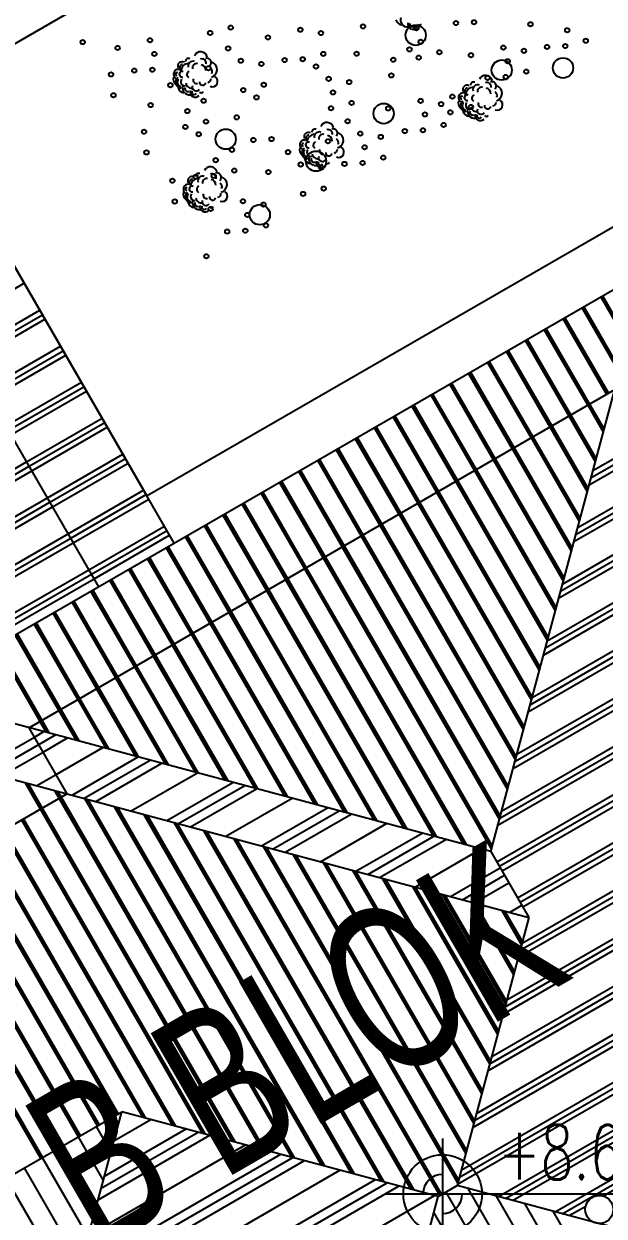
# Model space of a CAD drawing. Extents: x 3907.4 to 3911.57, y -3054.42 to -3053.7.
# Drawn here: x 3907.5291 to 3907.5557, y -3053.899 to -3053.8443 of the extents above; entities that cross this region are included whole.
import ezdxf
from ezdxf.enums import TextEntityAlignment as Align

# ---------------------------------------------------------------- set-up
doc = ezdxf.new("R2010")
doc.units = 0
doc.header["$LTSCALE"] = 2
doc.header["$MEASUREMENT"] = 0
doc.linetypes.add('ACAD_ISO03W100', pattern=[30, 12, -18])
for name, color, linetype in [('AĞAÇ', 9, 'CONTINUOUS'), ('MB', 11, 'CONTINUOUS'), ('TERTUVAR', 2, 'CONTINUOUS'), ('TEXT', 11, 'CONTINUOUS'), ('ÇATI', 7, 'CONTINUOUS'), ('ÇATI TARAMA', 9, 'CONTINUOUS'), ('ÖLÇÜ İZİ', 9, 'CONTINUOUS')]:
    doc.layers.add(name, color=color, linetype=linetype)
doc.styles.add('KAPı-PEN', font='simplex.shx', dxfattribs={"width": 0.7, "height": 10})
doc.styles.add('MAHAL', font='stylu.ttf', dxfattribs={"width": 0.7, "height": 20})

msp = doc.modelspace()

# ---------------------------------------------------------------- linework, layer by layer
at = {"layer": 'AĞAÇ'}
for centre, radius in [((3907.548943053115, -3053.844259985203), 0.0001000721379802699), ((3907.549774262266, -3053.8442193198), 0.0001000721379802699), ((3907.537672834454, -3053.844709340277), 0.0001000721379802699), ((3907.538617237292, -3053.844464626415), 0.0001000721379802699), ((3907.541807571215, -3053.844568362523), 0.0001000721379802699), ((3907.542748884861, -3053.844718412011), 0.0001000721379802699), ((3907.544681126551, -3053.844414290846), 0.0001000721379802699), ((3907.547096829578, -3053.844817222518), 0.0004644959488353916), ((3907.547128861197, -3053.844494604429), 0.0001000721379802699), ((3907.552359143187, -3053.844314633468), 0.0001000721379802699), ((3907.554043112437, -3053.844590723823), 0.0001000721379802699), ((3907.531831647856, -3053.845133899999), 0.0001000721379802699), ((3907.534913789914, -3053.845050234136), 0.0001000721379802699), ((3907.540322630279, -3053.844917094754), 0.0001000721379802699), ((3907.547327889511, -3053.845119427015), 0.0001000721379802699), ((3907.551115876458, -3053.845382832577), 0.0001000721379802699), ((3907.553121026588, -3053.845354231308), 0.0001000721379802699), ((3907.553952235738, -3053.845313565905), 0.0001000721379802699), ((3907.554896638575, -3053.845068852044), 0.0001000721379802699), ((3907.533428848978, -3053.845398966367), 0.0001000721379802699), ((3907.535112818228, -3053.845675056722), 0.0001000721379802699), ((3907.538498417203, -3053.845419147432), 0.0001000721379802699), ((3907.541915722829, -3053.845916027191), 0.0001000721379802699), ((3907.542860125667, -3053.84567131333), 0.0001000721379802699), ((3907.544386332062, -3053.845664174589), 0.0001000721379802699), ((3907.546070301311, -3053.845940264944), 0.0001000721379802699), ((3907.546812586644, -3053.845465491846), 0.0001000721379802699), ((3907.547237012811, -3053.845842269097), 0.0001000721379802699), ((3907.548181415649, -3053.845597555236), 0.0001000721379802699), ((3907.549630935523, -3053.845731564808), 0.0001000721379802699), ((3907.552057190105, -3053.845532882065), 0.0001000721379802699), ((3907.534190732378, -3053.846438564207), 0.0001000721379802699), ((3907.535021941529, -3053.846397898804), 0.0001000721379802699), ((3907.537594422614, -3053.846334026094), 0.0001000721379802699), ((3907.53907936355, -3053.845985293863), 0.0001000721379802699), ((3907.540020677196, -3053.846135343351), 0.0001000721379802699), ((3907.541084513679, -3053.845956692594), 0.0001000721379802699), ((3907.542524922927, -3053.846251032272), 0.0001000721379802699), ((3907.551041822122, -3053.84641489353), 0.0004644959488353916), ((3907.551314904772, -3053.846007655163), 0.0001000721379802699), ((3907.552168430911, -3053.846485783383), 0.0001000721379802699), ((3907.553852273712, -3053.84631696854), 0.0004644959488353916), ((3907.533126895896, -3053.846617214964), 0.0001000721379802699), ((3907.543105869274, -3053.846817178703), 0.0001000721379802699), ((3907.544047182921, -3053.846967228191), 0.0001000721379802699), ((3907.545979424612, -3053.846663107026), 0.0001000721379802699), ((3907.550392818923, -3053.846771162648), 0.0001000721379802699), ((3907.551224028073, -3053.846730497245), 0.0001000721379802699), ((3907.533238136702, -3053.847570116282), 0.0001000721379802699), ((3907.535847524277, -3053.847107705959), 0.0001000721379802699), ((3907.539187515164, -3053.847332958531), 0.0001000721379802699), ((3907.540131918002, -3053.84708824467), 0.0001000721379802699), ((3907.543304897588, -3053.847442001289), 0.0001000721379802699), ((3907.534943529688, -3053.848022584622), 0.0001000721379802699), ((3907.537369784271, -3053.847823901878), 0.0001000721379802699), ((3907.539796715263, -3053.847667963612), 0.0001000721379802699), ((3907.544158423727, -3053.84792012951), 0.0001000721379802699), ((3907.545627581027, -3053.848408636411), 0.0004644959488353916), ((3907.547321038805, -3053.847826619803), 0.0001000721379802699), ((3907.548262352451, -3053.847976669291), 0.0001000721379802699), ((3907.548777655318, -3053.84763060446), 0.0001000721379802699), ((3907.549631181457, -3053.84810873268), 0.0001000721379802699), ((3907.536627498938, -3053.848298674976), 0.0001000721379802699), ((3907.538892720674, -3053.848582842274), 0.0001000721379802699), ((3907.543214020889, -3053.848164843371), 0.0001000721379802699), ((3907.545836097869, -3053.848175352034), 0.0001000721379802699), ((3907.547520067119, -3053.848451442389), 0.0001000721379802699), ((3907.548686778619, -3053.848353446542), 0.0001000721379802699), ((3907.536536622239, -3053.849021517058), 0.0001000721379802699), ((3907.537481025077, -3053.848776803197), 0.0001000721379802699), ((3907.538385807512, -3053.849583782428), 0.0004644959488353916), ((3907.543974688735, -3053.848762209718), 0.0001000721379802699), ((3907.546597981269, -3053.849214949874), 0.0001000721379802699), ((3907.547429190419, -3053.849174284471), 0.0001000721379802699), ((3907.548373593257, -3053.848929570609), 0.0001000721379802699), ((3907.534641576606, -3053.849240833218), 0.0001000721379802699), ((3907.537145822337, -3053.84935652214), 0.0001000721379802699), ((3907.539654604074, -3053.849622440114), 0.0001000721379802699), ((3907.540485813224, -3053.849581774711), 0.0001000721379802699), ((3907.543070694146, -3053.84967708838), 0.0001000721379802699), ((3907.544555635081, -3053.849328356148), 0.0001000721379802699), ((3907.545496948728, -3053.849478405636), 0.0001000721379802699), ((3907.534752817412, -3053.850193734536), 0.0001000721379802699), ((3907.538668082331, -3053.850072718058), 0.0001000721379802699), ((3907.54124648107, -3053.850179141058), 0.0001000721379802699), ((3907.542526678343, -3053.850592656231), 0.0004644959488353916), ((3907.544754663395, -3053.849953178735), 0.0001000721379802699), ((3907.537925796998, -3053.850547491157), 0.0001000721379802699), ((3907.541827427417, -3053.850745287488), 0.0001000721379802699), ((3907.543832577546, -3053.85071668622), 0.0001000721379802699), ((3907.544663786696, -3053.850676020817), 0.0001000721379802699), ((3907.545608189535, -3053.850431306955), 0.0001000721379802699), ((3907.537003711149, -3053.851310998642), 0.0001000721379802699), ((3907.537834920299, -3053.851270333239), 0.0001000721379802699), ((3907.538779323137, -3053.851025619377), 0.0001000721379802699), ((3907.540342486481, -3053.851094019719), 0.0001000721379802699), ((3907.542768741063, -3053.850895336976), 0.0001000721379802699), ((3907.535939874666, -3053.851489649398), 0.0001000721379802699), ((3907.54287998187, -3053.851848238295), 0.0001000721379802699), ((3907.536051115472, -3053.852442550717), 0.0001000721379802699), ((3907.539176534492, -3053.852433846015), 0.0001000721379802699), ((3907.541935579031, -3053.852092952156), 0.0001000721379802699), ((3907.537691593556, -3053.852782578247), 0.0001000721379802699), ((3907.539946814125, -3053.853047861191), 0.0004644959488353916), ((3907.540117848138, -3053.852583895503), 0.0001000721379802699), ((3907.539375562806, -3053.853058668602), 0.0001000721379802699), ((3907.540229088944, -3053.853536796822), 0.0001000721379802699), ((3907.538453476956, -3053.853822176086), 0.0001000721379802699), ((3907.539284686106, -3053.853781510683), 0.0001000721379802699), ((3907.537500881279, -3053.854953728162), 0.0001000721379802699)]:
    msp.add_circle(centre, radius, dxfattribs=at)
for centre, radius, start, end in [((3907.546497357962, -3053.844033478467), 0.000313963396650673, 193.3830477870725, 264.4745596113628), ((3907.546719042814, -3053.84412285499), 0.000317208388895728, 161.768206182083, 275.3383160559113), ((3907.546982225074, -3053.84430968573), 0.0002397413814865488, 164.5461146529871, 316.6441572284111), ((3907.546932219785, -3053.844325970168), 0.0001075664191958522, 152.323179323491, 334.487333787326), ((3907.547265528924, -3053.844228813861), 0.0001231478391974974, 225.9178227784941, 318.6951264605992), ((3907.537233982223, -3053.845886610551), 0.0003094116670103821, 12.59675738178372, 155.220772925103), ((3907.536210114221, -3053.846606994169), 0.0002212149055559733, 86.82889787984611, 238.3024090403483), ((3907.536387020282, -3053.846230993481), 0.0002011550260763002, 59.78364826067062, 205.1368577094777), ((3907.536439071584, -3053.846327264746), 0.0001780209691867921, 100.5712890763479, 213.7586140737069), ((3907.536685659953, -3053.846479782424), 0.00036011692095011, 90.28430455986096, 180.9891589847437), ((3907.536678424534, -3053.846022850799), 0.0001389694052262048, 64.72929292991013, 181.9435008390273), ((3907.536867414307, -3053.846222684721), 0.0002105438214660692, 66.66739708875325, 198.2531090063364), ((3907.537059194269, -3053.84631721445), 0.0001990227632379552, 79.59406528901278, 189.8119934975174), ((3907.537296592164, -3053.846100267819), 0.0001955067360149923, 350.3237830120976, 110.5631453390593), ((3907.537230250101, -3053.846415062992), 0.0002469334083630236, 357.1388640910664, 83.11422907902191), ((3907.537527723639, -3053.846065555794), 0.0001980328511735175, 315.0361163376084, 110.8049031492225), ((3907.537580078066, -3053.846491493954), 0.000185034679280312, 332.9243230527445, 60.28082228284501), ((3907.537625785861, -3053.846393686821), 0.000365688804658278, 286.3005065588503, 67.93594176612663), ((3907.536283287905, -3053.846837374167), 0.0003046467591679382, 161.5744512424843, 232.6659629903786), ((3907.536351147458, -3053.846969492538), 0.0002683113240370448, 127.9202940285523, 269.626106604867), ((3907.536167461448, -3053.846609192121), 8.013358338537926e-05, 89.52056681351951, 253.5860353612732), ((3907.536356953011, -3053.846975103456), 0.0001946285006242352, 131.6181598270102, 262.622254560753), ((3907.536388912284, -3053.846606058743), 0.0001313508066695786, 67.73161703120466, 284.8703203053174), ((3907.536504455199, -3053.846948919735), 0.000183314547416448, 139.6369466648363, 280.3608914232796), ((3907.536758021051, -3053.846619119365), 0.0001544205480732478, 109.7024043306472, 242.4561905720645), ((3907.537050020164, -3053.846881094134), 0.0001559847544491461, 157.1936447049027, 287.0007066554723), ((3907.537534292715, -3053.846803176884), 0.0001806866235834566, 280.8691456453016, 0.9128423166542132), ((3907.537766423861, -3053.846928922783), 0.0002496885376253095, 247.7679352853161, 59.59427401893132), ((3907.550300841608, -3053.846966233782), 0.0003094116670103821, 12.59675738178372, 155.220772925103), ((3907.536503932745, -3053.847140606161), 0.000313963396650673, 193.3830477870725, 264.4745596113628), ((3907.536725617597, -3053.847229982684), 0.000317208388895728, 161.768206182083, 275.3383160559113), ((3907.536646369775, -3053.847265381224), 0.000134099176020027, 159.6098605088115, 288.6950272684225), ((3907.536815149551, -3053.846987159429), 0.0002526764509293051, 187.010885526508, 287.4330690190008), ((3907.536988799857, -3053.847416813424), 0.0002397413814865488, 164.5461146529871, 316.6441572284111), ((3907.536938794568, -3053.847433097861), 0.0001075664191958522, 152.323179323491, 334.487333787326), ((3907.537028252893, -3053.847188775106), 0.0001771300690393161, 162.2004895483836, 326.2659581064852), ((3907.537328604775, -3053.846967528221), 0.0001456641417367306, 171.9493702454222, 344.6691642810235), ((3907.537272103707, -3053.847335941555), 0.0001231478391974974, 225.9178227784941, 318.6951264605992), ((3907.549276973606, -3053.847686617401), 0.0002212149055559733, 86.82889787984611, 238.3024090403483), ((3907.549453879667, -3053.847310616713), 0.0002011550260763002, 59.78364826067062, 205.1368577094777), ((3907.549505930968, -3053.847406887978), 0.0001780209691867921, 100.5712890763479, 213.7586140737069), ((3907.549752519338, -3053.847559405656), 0.00036011692095011, 90.28430455986096, 180.9891589847437), ((3907.549745283919, -3053.847102474031), 0.0001389694052262048, 64.72929292991013, 181.9435008390273), ((3907.549934273692, -3053.847302307953), 0.0002105438214660692, 66.66739708875325, 198.2531090063364), ((3907.550126053653, -3053.847396837682), 0.0001990227632379552, 79.59406528901278, 189.8119934975174), ((3907.550363451549, -3053.84717989105), 0.0001955067360149923, 350.3237830120976, 110.5631453390593), ((3907.550297109486, -3053.847494686224), 0.0002469334083630236, 357.1388640910664, 83.11422907902191), ((3907.550594583024, -3053.847145179026), 0.0001980328511735175, 315.0361163376084, 110.8049031492225), ((3907.550646937451, -3053.847571117185), 0.000185034679280312, 332.9243230527445, 60.28082228284501), ((3907.550692645246, -3053.847473310052), 0.000365688804658278, 286.3005065588503, 67.93594176612663), ((3907.549350147289, -3053.847916997398), 0.0003046467591679382, 161.5744512424843, 232.6659629903786), ((3907.549418006843, -3053.84804911577), 0.0002683113240370448, 127.9202940285523, 269.626106604867), ((3907.549234320833, -3053.847688815353), 8.013358338537926e-05, 89.52056681351951, 253.5860353612732), ((3907.549423812396, -3053.848054726688), 0.0001946285006242352, 131.6181598270102, 262.622254560753), ((3907.549455771669, -3053.847685681974), 0.0001313508066695786, 67.73161703120466, 284.8703203053174), ((3907.549571314584, -3053.848028542966), 0.000183314547416448, 139.6369466648363, 280.3608914232796), ((3907.549824880436, -3053.847698742597), 0.0001544205480732478, 109.7024043306472, 242.4561905720645), ((3907.550116879549, -3053.847960717366), 0.0001559847544491461, 157.1936447049027, 287.0007066554723), ((3907.55039546416, -3053.848047151453), 0.0001456641417367306, 171.9493702454222, 344.6691642810235), ((3907.5506011521, -3053.847882800116), 0.0001806866235834566, 280.8691456453016, 0.9128423166542132), ((3907.550833283246, -3053.848008546014), 0.0002496885376253095, 247.7679352853161, 59.59427401893132), ((3907.54957079213, -3053.848220229393), 0.000313963396650673, 193.3830477870725, 264.4745596113628), ((3907.549792476982, -3053.848309605916), 0.000317208388895728, 161.768206182083, 275.3383160559113), ((3907.54971322916, -3053.848345004455), 0.000134099176020027, 159.6098605088115, 288.6950272684225), ((3907.549882008936, -3053.84806678266), 0.0002526764509293051, 187.010885526508, 287.4330690190008), ((3907.550055659242, -3053.848496436656), 0.0002397413814865488, 164.5461146529871, 316.6441572284111), ((3907.550005653952, -3053.848512721093), 0.0001075664191958522, 152.323179323491, 334.487333787326), ((3907.550095112278, -3053.848268398338), 0.0001771300690393161, 162.2004895483836, 326.2659581064852), ((3907.550338963092, -3053.848415564787), 0.0001231478391974974, 225.9178227784941, 318.6951264605992), ((3907.543023964982, -3053.849128077374), 0.0003094116670103821, 12.59675738178372, 155.220772925103), ((3907.543317706399, -3053.849307022617), 0.0001980328511735175, 315.0361163376084, 110.8049031492225), ((3907.542000096981, -3053.849848460992), 0.0002212149055559733, 86.82889787984611, 238.3024090403483), ((3907.542177003042, -3053.849472460304), 0.0002011550260763002, 59.78364826067062, 205.1368577094777), ((3907.542229054343, -3053.849568731569), 0.0001780209691867921, 100.5712890763479, 213.7586140737069), ((3907.542475642713, -3053.849721249248), 0.00036011692095011, 90.28430455986096, 180.9891589847437), ((3907.542468407294, -3053.849264317622), 0.0001389694052262048, 64.72929292991013, 181.9435008390273), ((3907.542657397067, -3053.849464151544), 0.0002105438214660692, 66.66739708875325, 198.2531090063364), ((3907.542849177028, -3053.849558681274), 0.0001990227632379552, 79.59406528901278, 189.8119934975174), ((3907.543086574923, -3053.849341734642), 0.0001955067360149923, 350.3237830120976, 110.5631453390593), ((3907.54302023286, -3053.849656529815), 0.0002469334083630236, 357.1388640910664, 83.11422907902191), ((3907.543370060825, -3053.849732960777), 0.000185034679280312, 332.9243230527445, 60.28082228284501), ((3907.54341576862, -3053.849635153644), 0.000365688804658278, 286.3005065588503, 67.93594176612663), ((3907.542073270664, -3053.85007884099), 0.0003046467591679382, 161.5744512424843, 232.6659629903786), ((3907.542141130217, -3053.850210959361), 0.0002683113240370448, 127.9202940285523, 269.626106604867), ((3907.541957444207, -3053.849850658944), 8.013358338537926e-05, 89.52056681351951, 253.5860353612732), ((3907.54214693577, -3053.85021657028), 0.0001946285006242352, 131.6181598270102, 262.622254560753), ((3907.542178895043, -3053.849847525566), 0.0001313508066695786, 67.73161703120466, 284.8703203053174), ((3907.542294437958, -3053.850190386558), 0.000183314547416448, 139.6369466648363, 280.3608914232796), ((3907.542548003811, -3053.849860586189), 0.0001544205480732478, 109.7024043306472, 242.4561905720645), ((3907.542840002924, -3053.850122560958), 0.0001559847544491461, 157.1936447049027, 287.0007066554723), ((3907.543118587535, -3053.850208995044), 0.0001456641417367306, 171.9493702454222, 344.6691642810235), ((3907.543324275474, -3053.850044643707), 0.0001806866235834566, 280.8691456453016, 0.9128423166542132), ((3907.543556406621, -3053.850170389606), 0.0002496885376253095, 247.7679352853161, 59.59427401893132), ((3907.542293915505, -3053.850382072984), 0.000313963396650673, 193.3830477870725, 264.4745596113628), ((3907.542515600356, -3053.850471449507), 0.000317208388895728, 161.768206182083, 275.3383160559113), ((3907.542436352534, -3053.850506848047), 0.000134099176020027, 159.6098605088115, 288.6950272684225), ((3907.54260513231, -3053.850228626252), 0.0002526764509293051, 187.010885526508, 287.4330690190008), ((3907.542778782617, -3053.850658280247), 0.0002397413814865488, 164.5461146529871, 316.6441572284111), ((3907.542728777327, -3053.850674564685), 0.0001075664191958522, 152.323179323491, 334.487333787326), ((3907.542818235653, -3053.85043024193), 0.0001771300690393161, 162.2004895483836, 326.2659581064852), ((3907.543062086466, -3053.850577408378), 0.0001231478391974974, 225.9178227784941, 318.6951264605992), ((3907.536840575869, -3053.851498366223), 0.0002011550260763002, 59.78364826067062, 205.1368577094777), ((3907.537131980121, -3053.851290223541), 0.0001389694052262048, 64.72929292991013, 181.9435008390273), ((3907.537320969894, -3053.851490057463), 0.0002105438214660692, 66.66739708875325, 198.2531090063364), ((3907.537687537809, -3053.851153983293), 0.0003094116670103821, 12.59675738178372, 155.220772925103), ((3907.537750147751, -3053.851367640561), 0.0001955067360149923, 350.3237830120976, 110.5631453390593), ((3907.537981279226, -3053.851332928536), 0.0001980328511735175, 315.0361163376084, 110.8049031492225), ((3907.536663669808, -3053.851874366911), 0.0002212149055559733, 86.82889787984611, 238.3024090403483), ((3907.536621017035, -3053.851876564863), 8.013358338537926e-05, 89.52056681351951, 253.5860353612732), ((3907.53684246787, -3053.851873431484), 0.0001313508066695786, 67.73161703120466, 284.8703203053174), ((3907.53689262717, -3053.851594637488), 0.0001780209691867921, 100.5712890763479, 213.7586140737069), ((3907.53713921554, -3053.851747155166), 0.00036011692095011, 90.28430455986096, 180.9891589847437), ((3907.537211576638, -3053.851886492107), 0.0001544205480732478, 109.7024043306472, 242.4561905720645), ((3907.537512749855, -3053.851584587192), 0.0001990227632379552, 79.59406528901278, 189.8119934975174), ((3907.537683805688, -3053.851682435733), 0.0002469334083630236, 357.1388640910664, 83.11422907902191), ((3907.538033633653, -3053.851758866695), 0.000185034679280312, 332.9243230527445, 60.28082228284501), ((3907.538079341447, -3053.851661059562), 0.000365688804658278, 286.3005065588503, 67.93594176612663), ((3907.536736843491, -3053.852104746908), 0.0003046467591679382, 161.5744512424843, 232.6659629903786), ((3907.536804703044, -3053.85223686528), 0.0002683113240370448, 127.9202940285523, 269.626106604867), ((3907.536810508597, -3053.852242476198), 0.0001946285006242352, 131.6181598270102, 262.622254560753), ((3907.536958010785, -3053.852216292476), 0.000183314547416448, 139.6369466648363, 280.3608914232796), ((3907.537179173183, -3053.852497355425), 0.000317208388895728, 161.768206182083, 275.3383160559113), ((3907.537268705137, -3053.85225453217), 0.0002526764509293051, 187.010885526508, 287.4330690190008), ((3907.53748180848, -3053.852456147848), 0.0001771300690393161, 162.2004895483836, 326.2659581064852), ((3907.537503575751, -3053.852148466876), 0.0001559847544491461, 157.1936447049027, 287.0007066554723), ((3907.537782160362, -3053.852234900963), 0.0001456641417367306, 171.9493702454222, 344.6691642810235), ((3907.537987848302, -3053.852070549626), 0.0001806866235834566, 280.8691456453016, 0.9128423166542132), ((3907.538219979448, -3053.852196295524), 0.0002496885376253095, 247.7679352853161, 59.59427401893132), ((3907.536957488332, -3053.852407978903), 0.000313963396650673, 193.3830477870725, 264.4745596113628), ((3907.537099925362, -3053.852532753966), 0.000134099176020027, 159.6098605088115, 288.6950272684225), ((3907.537442355444, -3053.852684186166), 0.0002397413814865488, 164.5461146529871, 316.6441572284111), ((3907.537392350154, -3053.852700470603), 0.0001075664191958522, 152.323179323491, 334.487333787326), ((3907.537725659293, -3053.852603314297), 0.0001231478391974974, 225.9178227784941, 318.6951264605992)]:
    msp.add_arc(centre, radius, start, end, dxfattribs=at)
at = {"layer": 'MB', "color": 2, "linetype": 'ACAD_ISO03W100', "ltscale": 0.4}
msp.add_line((3907.532563743066, -3053.870113255459), (3907.520814127018, -3053.8497614368), dxfattribs=at)
at = {"layer": 'MB', "linetype": 'ACAD_ISO03W100', "ltscale": 0.4}
for p, q in [((3907.556214548626, -3053.861077803264), (3907.529367468694, -3053.876577296775)), ((3907.531117411509, -3053.879608418703), (3907.529367468694, -3053.876577296775)), ((3907.531117411509, -3053.879608418703), (3907.507301453504, -3053.893357969398))]:
    msp.add_line(p, q, dxfattribs=at)
at = {"layer": 'TERTUVAR'}
msp.add_line((3907.600163553417, -3053.828199467268), (3907.534777923258, -3053.865948233721), dxfattribs=at)
at = {"layer": 'TEXT', "color": 2}
for p, q in [((3907.548330733582, -3053.895413164438), (3907.548330733582, -3053.90050801679)), ((3907.54574973257, -3053.897960590614), (3907.558853703149, -3053.897960590614))]:
    msp.add_line(p, q, dxfattribs=at)
msp.add_circle((3907.548330733582, -3053.897960590614), 0.0018, dxfattribs=at)
at = {"layer": 'TEXT'}
msp.add_circle((3907.555512347581, -3053.89867370399), 0.00064, dxfattribs=at)
at = {"layer": 'TEXT', "color": 2}
for start, end in [(90, 180), (270, 0)]:
    msp.add_arc((3907.548330733582, -3053.897960590614), 0.0009000000000000001, start, end, dxfattribs=at)
at = {"layer": 'ÇATI', "color": 11, "ltscale": 0.5}
for p in [(3907.536027882412, -3053.868113320812), (3907.534777923258, -3053.865948233721)]:
    msp.add_line(p, (3907.522278331718, -3053.844297362808), dxfattribs=at)
at = {"layer": 'ÇATI', "ltscale": 0.5}
for p, q in [((3907.557678753326, -3053.855613729272), (3907.523903394701, -3053.875113092075)), ((3907.550540755415, -3053.882251089986), (3907.557678753326, -3053.855613729272)), ((3907.550540755415, -3053.882251089986), (3907.523903394701, -3053.875113092075)), ((3907.525653337516, -3053.878144214003), (3907.552290698231, -3053.885282211914)), ((3907.550540755415, -3053.882251089986), (3907.552290698231, -3053.885282211914)), ((3907.552290698231, -3053.885282211914), (3907.548996237656, -3053.897576378397)), ((3907.526254960166, -3053.898436929449), (3907.533616256277, -3053.894187068326)), ((3907.527073091525, -3053.91860464898), (3907.533616256277, -3053.894187068326)), ((3907.54813020282, -3053.898076362059), (3907.533616256277, -3053.894187068326)), ((3907.54813020282, -3053.898076362059), (3907.548996237656, -3053.897576378397)), ((3907.587927764855, -3053.908008836882), (3907.548996237656, -3053.897576378397)), ((3907.537697744335, -3053.937007889257), (3907.54813020282, -3053.898076362059))]:
    msp.add_line(p, q, dxfattribs=at)
at = {"layer": 'ÇATI TARAMA'}
for p, q in [((3907.525681952292, -3053.858193124851), (3907.529146091638, -3053.856193190205)), ((3907.555668714991, -3053.856774174884), (3907.556829160604, -3053.858784213219)), ((3907.55475828267, -3053.857299790329), (3907.556444343727, -3053.860220260985)), ((3907.554802680155, -3053.857274158546), (3907.556463109429, -3053.860150231717)), ((3907.555579920021, -3053.856825438451), (3907.5567916292, -3053.858924271755)), ((3907.555624317506, -3053.856799806667), (3907.556810394902, -3053.858854242487)), ((3907.526396303948, -3053.859430472124), (3907.529860443295, -3053.857430537477)), ((3907.526515362558, -3053.859636696669), (3907.529979501904, -3053.857636762023)), ((3907.526634421167, -3053.859842921215), (3907.530098560514, -3053.857842986568)), ((3907.553847850348, -3053.857825405774), (3907.555847784995, -3053.86128954512)), ((3907.553892247833, -3053.857799773991), (3907.55589218248, -3053.861263913337)), ((3907.553936645318, -3053.857774142207), (3907.555936579965, -3053.861238281554)), ((3907.554713885184, -3053.857325422112), (3907.556425578025, -3053.860290290253)), ((3907.552981815511, -3053.858325389436), (3907.554981750158, -3053.861789528782)), ((3907.553026212996, -3053.858299757652), (3907.555026147643, -3053.861763896999)), ((3907.553070610482, -3053.858274125869), (3907.555070545128, -3053.861738265215)), ((3907.552115780675, -3053.858825373097), (3907.554115715322, -3053.862289512444)), ((3907.55216017816, -3053.858799741314), (3907.554160112807, -3053.86226388066)), ((3907.552204575645, -3053.858774109531), (3907.554204510292, -3053.862238248877)), ((3907.527348772824, -3053.861080268488), (3907.53081291217, -3053.859080333841)), ((3907.527467831433, -3053.861286493033), (3907.530931970779, -3053.859286558386)), ((3907.527586890043, -3053.861492717579), (3907.531051029389, -3053.859492782932)), ((3907.551249745839, -3053.859325356759), (3907.553249680485, -3053.862789496105)), ((3907.551294143324, -3053.859299724976), (3907.55329407797, -3053.862763864322)), ((3907.551338540809, -3053.859274093192), (3907.553338475455, -3053.862738232539)), ((3907.550383711002, -3053.85982534042), (3907.552383645648, -3053.863289479767)), ((3907.550428108487, -3053.859799708637), (3907.552428043134, -3053.863263847983)), ((3907.550472505972, -3053.859774076854), (3907.552472440619, -3053.8632382162)), ((3907.549517676165, -3053.860325324082), (3907.551517610812, -3053.863789463428)), ((3907.549562073651, -3053.860299692299), (3907.551562008297, -3053.863763831645)), ((3907.549606471136, -3053.860274060516), (3907.551606405782, -3053.863738199862)), ((3907.528301241699, -3053.862730064851), (3907.531765381045, -3053.860730130205)), ((3907.528420300309, -3053.862936289397), (3907.531884439655, -3053.86093635475)), ((3907.528539358918, -3053.863142513942), (3907.532003498264, -3053.861142579296)), ((3907.548651641329, -3053.860825307744), (3907.550651575975, -3053.86428944709)), ((3907.548696038814, -3053.860799675961), (3907.55069597346, -3053.864263815306)), ((3907.548740436299, -3053.860774044177), (3907.550740370946, -3053.864238183523)), ((3907.547785606492, -3053.861325291405), (3907.549785541139, -3053.864789430751)), ((3907.547830003977, -3053.861299659622), (3907.549829938624, -3053.864763798968)), ((3907.547874401463, -3053.861274027839), (3907.549874336109, -3053.864738167185)), ((3907.546919571656, -3053.861825275067), (3907.548919506302, -3053.865289414413)), ((3907.546963969141, -3053.861799643284), (3907.548963903787, -3053.86526378263)), ((3907.547008366626, -3053.861774011501), (3907.549008301272, -3053.865238150847)), ((3907.554204510292, -3053.862238248877), (3907.555364955904, -3053.864248287211)), ((3907.554981750158, -3053.861789528782), (3907.555693475676, -3053.86302232725)), ((3907.555026147643, -3053.861763896999), (3907.555712241377, -3053.862952297981)), ((3907.555070545128, -3053.861738265215), (3907.555731007079, -3053.862882268713)), ((3907.529253710575, -3053.864379861215), (3907.532717849921, -3053.862379926568)), ((3907.529372769184, -3053.86458608576), (3907.53283690853, -3053.862586151114)), ((3907.529491827794, -3053.864792310306), (3907.53295596714, -3053.862792375659)), ((3907.545276296953, -3053.862773978824), (3907.547276231599, -3053.86623811817)), ((3907.546053536819, -3053.862325258729), (3907.548053471466, -3053.865789398075)), ((3907.546097934304, -3053.862299626946), (3907.548097868951, -3053.865763766291)), ((3907.546142331789, -3053.862273995162), (3907.548142266436, -3053.865738134508)), ((3907.553249680485, -3053.862789496105), (3907.554961373326, -3053.865754364246)), ((3907.55329407797, -3053.862763864322), (3907.554980139028, -3053.865684334978)), ((3907.553338475455, -3053.862738232539), (3907.554998904729, -3053.86561430571)), ((3907.554115715322, -3053.862289512444), (3907.5553274245, -3053.864388345748)), ((3907.554160112807, -3053.86226388066), (3907.555346190202, -3053.86431831648)), ((3907.544321467146, -3053.863325226052), (3907.546321401793, -3053.866789365398)), ((3907.544365864631, -3053.863299594268), (3907.546365799278, -3053.866763733615)), ((3907.544410262116, -3053.863273962485), (3907.546410196763, -3053.866738101832)), ((3907.545187501983, -3053.86282524239), (3907.547187436629, -3053.866289381736)), ((3907.545231899468, -3053.862799610607), (3907.547231834114, -3053.866263749953)), ((3907.552383645648, -3053.863289479767), (3907.554595322151, -3053.867120382744)), ((3907.552428043134, -3053.863263847983), (3907.554614087853, -3053.867050353476)), ((3907.552472440619, -3053.8632382162), (3907.554632853555, -3053.866980324208)), ((3907.54345543231, -3053.863825209713), (3907.545455366956, -3053.86728934906)), ((3907.543499829795, -3053.86379957793), (3907.545499764441, -3053.867263717276)), ((3907.54354422728, -3053.863773946147), (3907.545544161927, -3053.867238085493)), ((3907.551517610812, -3053.863789463428), (3907.554229270976, -3053.868486401243)), ((3907.551562008297, -3053.863763831645), (3907.554248036678, -3053.868416371974)), ((3907.551606405782, -3053.863738199862), (3907.55426680238, -3053.868346342706)), ((3907.555046490789, -3053.865436725519), (3907.557809980835, -3053.86384129331)), ((3907.555133656725, -3053.865111442364), (3907.557690922225, -3053.863635068765)), ((3907.555220822661, -3053.864786159209), (3907.557571863616, -3053.863428844219)), ((3907.514747627063, -3053.872754587547), (3907.529253710575, -3053.864379861215)), ((3907.53020617945, -3053.866029657579), (3907.533670318796, -3053.864029722932)), ((3907.53032523806, -3053.866235882124), (3907.533789377406, -3053.864235947477)), ((3907.542589397473, -3053.864325193375), (3907.544589332119, -3053.867789332721)), ((3907.542633794958, -3053.864299561592), (3907.544633729605, -3053.867763700938)), ((3907.542678192443, -3053.864273929809), (3907.54467812709, -3053.867738069155)), ((3907.550651575975, -3053.86428944709), (3907.553863219801, -3053.869852419741)), ((3907.55069597346, -3053.864263815306), (3907.553881985503, -3053.869782390472)), ((3907.550740370946, -3053.864238183523), (3907.553900751205, -3053.869712361204)), ((3907.514866685672, -3053.872960812093), (3907.529372769184, -3053.86458608576)), ((3907.514985744282, -3053.873167036638), (3907.529491827794, -3053.864792310306)), ((3907.530444296669, -3053.866442106669), (3907.533908436015, -3053.864442172023)), ((3907.541723362636, -3053.864825177037), (3907.543723297283, -3053.868289316383)), ((3907.541767760122, -3053.864799545253), (3907.543767694768, -3053.8682636846)), ((3907.541812157607, -3053.86477391347), (3907.543812092253, -3053.868238052817)), ((3907.549785541139, -3053.864789430751), (3907.553497168626, -3053.871218438239)), ((3907.549829938624, -3053.864763798968), (3907.553515934328, -3053.87114840897)), ((3907.549874336109, -3053.864738167185), (3907.55353470003, -3053.871078379702)), ((3907.5408573278, -3053.865325160698), (3907.542857262446, -3053.868789300045)), ((3907.540901725285, -3053.865299528915), (3907.542901659931, -3053.868763668261)), ((3907.54094612277, -3053.865273897132), (3907.542946057417, -3053.868738036478)), ((3907.548919506302, -3053.865289414413), (3907.553131117451, -3053.872584456737)), ((3907.548963903787, -3053.86526378263), (3907.553149883153, -3053.872514427469)), ((3907.549008301272, -3053.865238150847), (3907.553168648855, -3053.872444398201)), ((3907.554349163301, -3053.868038990758), (3907.55876244971, -3053.865491089674)), ((3907.554436329237, -3053.867713707603), (3907.558643391101, -3053.865284865129)), ((3907.554523495173, -3053.867388424448), (3907.558524332491, -3053.865078640583)), ((3907.515700095938, -3053.874404383911), (3907.53020617945, -3053.866029657579)), ((3907.531158648325, -3053.867679453942), (3907.534622787672, -3053.865679519296)), ((3907.531277706935, -3053.867885678488), (3907.534741846281, -3053.865885743841)), ((3907.539991292963, -3053.86582514436), (3907.54199122761, -3053.869289283706)), ((3907.540035690448, -3053.865799512577), (3907.542035625095, -3053.869263651923)), ((3907.540080087934, -3053.865773880794), (3907.54208002258, -3053.86923802014)), ((3907.548053471466, -3053.865789398075), (3907.552765066276, -3053.873950475235)), ((3907.548097868951, -3053.865763766291), (3907.552783831978, -3053.873880445967)), ((3907.548142266436, -3053.865738134508), (3907.55280259768, -3053.873810416699)), ((3907.515819154547, -3053.874610608456), (3907.53032523806, -3053.866235882124)), ((3907.515938213157, -3053.874816833002), (3907.530444296669, -3053.866442106669)), ((3907.531396765544, -3053.868091903033), (3907.534860904891, -3053.866091968387)), ((3907.539125258127, -3053.866325128022), (3907.541125192774, -3053.869789267368)), ((3907.539169655612, -3053.866299496238), (3907.541169590259, -3053.869763635585)), ((3907.539214053097, -3053.866273864455), (3907.541213987744, -3053.869738003802)), ((3907.547187436629, -3053.866289381736), (3907.552399015101, -3053.875316493733)), ((3907.547231834114, -3053.866263749953), (3907.552417780803, -3053.875246464465)), ((3907.547276231599, -3053.86623811817), (3907.552436546505, -3053.875176435197)), ((3907.53825922329, -3053.866825111683), (3907.540259157937, -3053.87028925103)), ((3907.538303620775, -3053.8667994799), (3907.540303555422, -3053.870263619246)), ((3907.53834801826, -3053.866773848117), (3907.540347952907, -3053.870237987463)), ((3907.546321401793, -3053.866789365398), (3907.552032963926, -3053.876682512232)), ((3907.546365799278, -3053.866763733615), (3907.552051729628, -3053.876612482963)), ((3907.546410196763, -3053.866738101832), (3907.55207049533, -3053.876542453695)), ((3907.553651835813, -3053.870641255997), (3907.559714918586, -3053.867140886037)), ((3907.553739001748, -3053.870315972842), (3907.559595859976, -3053.866934661492)), ((3907.553826167685, -3053.869990689687), (3907.559476801367, -3053.866728436947)), ((3907.516652564813, -3053.876054180274), (3907.531158648325, -3053.867679453942)), ((3907.532111117201, -3053.869329250306), (3907.535575256547, -3053.867329315659)), ((3907.53223017581, -3053.869535474851), (3907.535694315156, -3053.867535540205)), ((3907.537393188454, -3053.867325095345), (3907.5393931231, -3053.870789234691)), ((3907.537437585939, -3053.867299463562), (3907.539437520586, -3053.870763602908)), ((3907.537481983424, -3053.867273831779), (3907.539481918071, -3053.870737971125)), ((3907.545455366956, -3053.86728934906), (3907.551666912751, -3053.87804853073)), ((3907.545499764441, -3053.867263717276), (3907.551685678453, -3053.877978501461)), ((3907.545544161927, -3053.867238085493), (3907.551704444155, -3053.877908472193)), ((3907.516771623423, -3053.87626040482), (3907.531277706935, -3053.867885678488)), ((3907.516890682032, -3053.876466629365), (3907.531396765544, -3053.868091903033)), ((3907.53234923442, -3053.869741699396), (3907.535813373766, -3053.86774176475)), ((3907.536527153617, -3053.867825079007), (3907.538527088264, -3053.871289218353)), ((3907.536571551102, -3053.867799447223), (3907.538571485749, -3053.87126358657)), ((3907.536615948587, -3053.86777381544), (3907.538615883234, -3053.871237954786)), ((3907.543812092253, -3053.868238052817), (3907.550972341805, -3053.88064050919)), ((3907.544589332119, -3053.867789332721), (3907.551300861577, -3053.879414549228)), ((3907.544633729605, -3053.867763700938), (3907.551319627279, -3053.879344519959)), ((3907.54467812709, -3053.867738069155), (3907.551338392981, -3053.879274490691)), ((3907.534839481429, -3053.868799414547), (3907.536839416076, -3053.872263553893)), ((3907.534883878915, -3053.868773782763), (3907.536883813561, -3053.872237922109)), ((3907.535661118781, -3053.868325062668), (3907.537661053427, -3053.871789202014)), ((3907.535705516266, -3053.868299430885), (3907.537705450912, -3053.871763570231)), ((3907.535749913751, -3053.868273799102), (3907.537749848398, -3053.871737938448)), ((3907.542857262446, -3053.868789300045), (3907.550568759227, -3053.882146586224)), ((3907.542901659931, -3053.868763668261), (3907.550587524929, -3053.882076556956)), ((3907.542946057417, -3053.868738036478), (3907.550606290631, -3053.882006527688)), ((3907.543723297283, -3053.868289316383), (3907.550934810401, -3053.880780567726)), ((3907.543767694768, -3053.8682636846), (3907.550953576103, -3053.880710538458)), ((3907.552954508324, -3053.873243521236), (3907.560667387461, -3053.868790682401)), ((3907.55304167426, -3053.872918238081), (3907.560548328852, -3053.868584457856)), ((3907.553128840196, -3053.872592954926), (3907.560429270242, -3053.86837823331)), ((3907.517605033689, -3053.877703976638), (3907.532111117201, -3053.869329250306)), ((3907.533929049107, -3053.869325029992), (3907.535928983754, -3053.872789169337)), ((3907.533973446593, -3053.869299398208), (3907.535973381239, -3053.872763537554)), ((3907.534017844078, -3053.869273766425), (3907.536017778724, -3053.872737905771)), ((3907.534795083944, -3053.86882504633), (3907.536795018591, -3053.872289185676)), ((3907.54199122761, -3053.869289283706), (3907.549279240679, -3053.881913042623)), ((3907.542035625095, -3053.869263651923), (3907.549349269947, -3053.881931808325)), ((3907.54208002258, -3053.86923802014), (3907.549419299215, -3053.881950574027)), ((3907.517724092298, -3053.877910201184), (3907.53223017581, -3053.869535474851)), ((3907.517843150908, -3053.878116425729), (3907.53234923442, -3053.869741699396)), ((3907.533063014271, -3053.869825013653), (3907.535062948918, -3053.873289152999)), ((3907.533107411756, -3053.86979938187), (3907.535107346403, -3053.873263521216)), ((3907.533151809241, -3053.869773750087), (3907.535151743888, -3053.873237889433)), ((3907.541125192774, -3053.869789267368), (3907.54791322218, -3053.881546991448)), ((3907.541169590259, -3053.869763635585), (3907.547983251449, -3053.881565757149)), ((3907.541213987744, -3053.869738003802), (3907.548053280717, -3053.881584522851)), ((3907.532196979435, -3053.870324997315), (3907.534196914081, -3053.873789136661)), ((3907.53224137692, -3053.870299365532), (3907.534241311566, -3053.873763504878)), ((3907.532285774405, -3053.870273733748), (3907.534285709051, -3053.873737873094)), ((3907.540259157937, -3053.87028925103), (3907.546547203682, -3053.881180940273)), ((3907.540303555422, -3053.870263619246), (3907.546617232951, -3053.881199705975)), ((3907.540347952907, -3053.870237987463), (3907.546687262219, -3053.881218471677)), ((3907.552257180836, -3053.875845786475), (3907.561619856337, -3053.870440478765)), ((3907.552344346772, -3053.87552050332), (3907.561500797727, -3053.870234254219)), ((3907.552431512708, -3053.875195220165), (3907.561381739118, -3053.870028029674)), ((3907.531330944598, -3053.870824980977), (3907.533330879245, -3053.874289120322)), ((3907.531375342083, -3053.870799349193), (3907.53337527673, -3053.874263488539)), ((3907.531419739568, -3053.87077371741), (3907.533419674215, -3053.874237856756)), ((3907.5393931231, -3053.870789234691), (3907.545181185184, -3053.880814889098)), ((3907.539437520586, -3053.870763602908), (3907.545251214452, -3053.8808336548)), ((3907.539481918071, -3053.870737971125), (3907.545321243721, -3053.880852420502)), ((3907.530464909762, -3053.871324964638), (3907.532464844408, -3053.874789103984)), ((3907.530509307247, -3053.871299332855), (3907.532509241893, -3053.874763472201)), ((3907.530553704732, -3053.871273701071), (3907.532553639378, -3053.874737840418)), ((3907.538527088264, -3053.871289218353), (3907.543815166686, -3053.880448837923)), ((3907.538571485749, -3053.87126358657), (3907.543885195954, -3053.880467603625)), ((3907.538615883234, -3053.871237954786), (3907.543955225222, -3053.880486369327)), ((3907.529598874925, -3053.871824948299), (3907.531598809571, -3053.875289087646)), ((3907.52964327241, -3053.871799316516), (3907.531643207057, -3053.875263455863)), ((3907.529687669895, -3053.871773684733), (3907.531687604542, -3053.875237824079)), ((3907.537661053427, -3053.871789202014), (3907.542449148188, -3053.880082786748)), ((3907.537705450912, -3053.871763570231), (3907.542519177456, -3053.88010155245)), ((3907.537749848398, -3053.871737938448), (3907.542589206724, -3053.880120318152)), ((3907.551647019284, -3053.878122768559), (3907.562453266602, -3053.871884050583)), ((3907.55173418522, -3053.877797485404), (3907.562334207993, -3053.871677826037)), ((3907.528732840088, -3053.872324931961), (3907.530732774735, -3053.875789071307)), ((3907.528777237574, -3053.872299300178), (3907.53077717222, -3053.875763439524)), ((3907.528821635059, -3053.872273668395), (3907.530821569705, -3053.875737807741)), ((3907.536795018591, -3053.872289185676), (3907.541083129689, -3053.879716735573)), ((3907.536839416076, -3053.872263553893), (3907.541153158958, -3053.879735501275)), ((3907.536883813561, -3053.872237922109), (3907.541223188226, -3053.879754266977)), ((3907.551559853348, -3053.878448051714), (3907.562572325212, -3053.872090275128)), ((3907.527866805252, -3053.872824915623), (3907.529866739898, -3053.876289054969)), ((3907.527911202737, -3053.872799283839), (3907.529911137383, -3053.876263423186)), ((3907.527955600222, -3053.872773652056), (3907.529955534869, -3053.876237791403)), ((3907.535928983754, -3053.872789169337), (3907.539717111191, -3053.879350684398)), ((3907.535973381239, -3053.872763537554), (3907.53978714046, -3053.8793694501)), ((3907.536017778724, -3053.872737905771), (3907.539857169728, -3053.879388215802)), ((3907.535062948918, -3053.873289152999), (3907.538351092693, -3053.878984633223)), ((3907.535107346403, -3053.873263521216), (3907.538421121962, -3053.879003398925)), ((3907.535151743888, -3053.873237889433), (3907.53849115123, -3053.879022164627)), ((3907.550949691796, -3053.880725033798), (3907.563405735478, -3053.873533846946)), ((3907.551036857732, -3053.880399750643), (3907.563286676868, -3053.873327622401)), ((3907.53337527673, -3053.874263488539), (3907.535689084965, -3053.878271296575)), ((3907.533419674215, -3053.874237856756), (3907.535759114234, -3053.878290062277)), ((3907.534196914081, -3053.873789136661), (3907.536985074195, -3053.878618582049)), ((3907.534241311566, -3053.873763504878), (3907.537055103463, -3053.878637347751)), ((3907.534285709051, -3053.873737873094), (3907.537125132732, -3053.878656113453)), ((3907.55086252586, -3053.881050316953), (3907.563524794087, -3053.873740071492)), ((3907.532464844408, -3053.874789103984), (3907.534253037199, -3053.877886479699)), ((3907.532509241893, -3053.874763472201), (3907.534323066467, -3053.877905245401)), ((3907.532553639378, -3053.874737840418), (3907.534393095736, -3053.877924011103)), ((3907.533330879245, -3053.874289120322), (3907.535619055697, -3053.878252530873)), ((3907.531598809571, -3053.875289087646), (3907.5328870187, -3053.877520428524)), ((3907.531643207057, -3053.875263455863), (3907.532957047969, -3053.877539194226)), ((3907.531687604542, -3053.875237824079), (3907.533027077237, -3053.877557959928)), ((3907.550815605778, -3053.88272716552), (3907.564196087628, -3053.875002277296)), ((3907.550934664387, -3053.882933390065), (3907.564108921692, -3053.875327560451)), ((3907.530732774735, -3053.875789071307), (3907.531521000202, -3053.877154377349)), ((3907.53077717222, -3053.875763439524), (3907.531591029471, -3053.877173143051)), ((3907.530821569705, -3053.875737807741), (3907.531661058739, -3053.877191908753)), ((3907.551053722996, -3053.883139614611), (3907.564021755756, -3053.875652843606)), ((3907.529866739898, -3053.876289054969), (3907.530154981704, -3053.876788326174)), ((3907.529911137383, -3053.876263423186), (3907.530225010973, -3053.876807091876)), ((3907.529955534869, -3053.876237791403), (3907.530295040241, -3053.876825857578)), ((3907.527008726598, -3053.87850741682), (3907.529613569995, -3053.877003575305)), ((3907.529613569995, -3053.877003575305), (3907.530039848526, -3053.876757474004)), ((3907.529812001011, -3053.877347282882), (3907.530581987118, -3053.876902750564)), ((3907.52755086519, -3053.87865269338), (3907.529812001011, -3053.877347282882)), ((3907.530010432027, -3053.877690990457), (3907.531124125709, -3053.877048027124)), ((3907.530605725074, -3053.878722113184), (3907.532750541483, -3053.877483856804)), ((3907.528093003781, -3053.87879796994), (3907.530010432027, -3053.877690990457)), ((3907.53134583533, -3053.8796696293), (3907.534376957258, -3053.877919686484)), ((3907.531887973922, -3053.87981490586), (3907.534919095849, -3053.878064963044)), ((3907.551768074653, -3053.884376961883), (3907.56349876014, -3053.877604542535)), ((3907.551887133262, -3053.884583186429), (3907.563411594204, -3053.87792982569)), ((3907.532430112513, -3053.87996018242), (3907.535461234441, -3053.878210239604)), ((3907.534056528287, -3053.8803960121), (3907.537087650215, -3053.878646069285)), ((3907.552006191872, -3053.884789410974), (3907.563324428268, -3053.878255108845)), ((3907.529172887524, -3053.879087345752), (3907.529884613041, -3053.88032014422)), ((3907.529242916792, -3053.879106111454), (3907.529929010526, -3053.880294512437)), ((3907.52931294606, -3053.879124877156), (3907.529973408011, -3053.880268880654)), ((3907.529719419555, -3053.87923379962), (3907.530605725074, -3053.878722113184)), ((3907.535682944062, -3053.88083184178), (3907.53871406599, -3053.879081898965)), ((3907.530538906022, -3053.879453396927), (3907.530750647878, -3053.879820160559)), ((3907.53060893529, -3053.879472162629), (3907.530795045363, -3053.879794528775)), ((3907.530678964558, -3053.879490928331), (3907.530839442848, -3053.879768896992)), ((3907.536225082653, -3053.88097711834), (3907.539256204581, -3053.879227175525)), ((3907.536767221245, -3053.8811223949), (3907.539798343173, -3053.879372452085)), ((3907.529973408011, -3053.880268880654), (3907.538812635631, -3053.89557953905)), ((3907.530750647878, -3053.879820160559), (3907.540038595593, -3053.895908058821)), ((3907.530795045363, -3053.879794528775), (3907.540108624861, -3053.895926824523)), ((3907.530839442848, -3053.879768896992), (3907.540178654129, -3053.895945590225)), ((3907.53190492452, -3053.879819448102), (3907.541404614091, -3053.896274109996)), ((3907.531974953788, -3053.879838213804), (3907.541474643359, -3053.896292875698)), ((3907.532044983056, -3053.879856979506), (3907.541544672627, -3053.8963116414)), ((3907.533270943018, -3053.880185499277), (3907.542770632589, -3053.896640161171)), ((3907.533340972286, -3053.880204264979), (3907.542840661858, -3053.896658926873)), ((3907.533411001555, -3053.880223030681), (3907.542910691126, -3053.896677692575)), ((3907.538393637019, -3053.88155822458), (3907.541424758947, -3053.879808281765)), ((3907.540020052793, -3053.881994054261), (3907.543051174721, -3053.880244111445)), ((3907.551975997195, -3053.886456603545), (3907.562801432652, -3053.880206807774)), ((3907.529018578205, -3053.880820127882), (3907.537306558596, -3053.895175956471)), ((3907.52906297569, -3053.880794496099), (3907.537376587865, -3053.895194722173)), ((3907.529107373175, -3053.880768864316), (3907.537446617133, -3053.895213487875)), ((3907.529884613041, -3053.88032014422), (3907.538672577095, -3053.895542007646)), ((3907.529929010526, -3053.880294512437), (3907.538742606363, -3053.895560773348)), ((3907.534636961516, -3053.880551550451), (3907.544136651087, -3053.897006212346)), ((3907.534706990784, -3053.880570316153), (3907.544206680356, -3053.897024978048)), ((3907.534777020053, -3053.880589081855), (3907.544276709624, -3053.89704374375)), ((3907.540562191385, -3053.882139330821), (3907.543593313313, -3053.880389388005)), ((3907.541104329976, -3053.882284607381), (3907.544135451904, -3053.880534664565)), ((3907.551888831259, -3053.886781886699), (3907.562714266716, -3053.880532090929)), ((3907.528152543368, -3053.881320111544), (3907.535940540098, -3053.894809905296)), ((3907.528196940853, -3053.88129447976), (3907.536010569367, -3053.894828670998)), ((3907.528241338338, -3053.881268847977), (3907.536080598635, -3053.8948474367)), ((3907.536002980014, -3053.880917601627), (3907.545502669585, -3053.897372263521)), ((3907.536073009283, -3053.880936367329), (3907.545572698854, -3053.897391029223)), ((3907.536143038551, -3053.880955133031), (3907.545642728122, -3053.897409794925)), ((3907.537368998513, -3053.881283652801), (3907.546868688084, -3053.897738314696)), ((3907.537439027781, -3053.881302418503), (3907.546938717352, -3053.897757080398)), ((3907.537509057049, -3053.881321184205), (3907.54700874662, -3053.8977758461)), ((3907.542730745751, -3053.882720437061), (3907.545761867679, -3053.880970494245)), ((3907.551801665323, -3053.887107169855), (3907.56262710078, -3053.880857374084)), ((3907.527286508531, -3053.881820095205), (3907.5345745216, -3053.894443854122)), ((3907.527330906017, -3053.881794463422), (3907.534644550869, -3053.894462619824)), ((3907.527375303502, -3053.881768831639), (3907.534714580137, -3053.894481385526)), ((3907.538735017011, -3053.881649703977), (3907.548196456607, -3053.898038112084)), ((3907.538805046279, -3053.881668469678), (3907.548240854092, -3053.898012480301)), ((3907.538875075547, -3053.88168723538), (3907.548285251577, -3053.897986848518)), ((3907.544357161525, -3053.883156266741), (3907.547388283453, -3053.881406323925)), ((3907.544899300116, -3053.883301543301), (3907.547930422044, -3053.881551600485)), ((3907.545441438708, -3053.883446819861), (3907.548472560636, -3053.881696877045)), ((3907.526420473695, -3053.882320078867), (3907.533357747, -3053.894336312224)), ((3907.52646487118, -3053.882294447083), (3907.533402144485, -3053.89431068044)), ((3907.526509268665, -3053.8822688153), (3907.53344654197, -3053.894285048657)), ((3907.540101035509, -3053.882015755151), (3907.549024241468, -3053.897471874636)), ((3907.540171064777, -3053.882034520853), (3907.54904300717, -3053.897401845367)), ((3907.540241094046, -3053.882053286555), (3907.549061772872, -3053.897331816099)), ((3907.541467054007, -3053.882381806326), (3907.549390292643, -3053.896105856138)), ((3907.541537083275, -3053.882400572028), (3907.549409058345, -3053.896035826869)), ((3907.541607112544, -3053.88241933773), (3907.549427824047, -3053.895965797601)), ((3907.547067854483, -3053.883882649541), (3907.55009897641, -3053.882132706725)), ((3907.525554438858, -3053.882820062528), (3907.532491712163, -3053.894836295885)), ((3907.525598836343, -3053.882794430745), (3907.532536109648, -3053.894810664102)), ((3907.525643233829, -3053.882768798962), (3907.532580507134, -3053.894785032319)), ((3907.542833072505, -3053.882747857501), (3907.549756343818, -3053.894739837639)), ((3907.542903101773, -3053.882766623203), (3907.54977510952, -3053.894669808371)), ((3907.542973131042, -3053.882785388905), (3907.549793875222, -3053.894599779102)), ((3907.548694270257, -3053.884318479221), (3907.55097435059, -3053.88300213158)), ((3907.551278669707, -3053.889058868784), (3907.562104105164, -3053.882809073013)), ((3907.524688404022, -3053.88332004619), (3907.531625677327, -3053.895336279547)), ((3907.524732801507, -3053.883294414407), (3907.531670074812, -3053.895310647764)), ((3907.524777198992, -3053.883268782623), (3907.531714472297, -3053.89528501598)), ((3907.544199091004, -3053.883113908676), (3907.550122394993, -3053.893373819141)), ((3907.544269120272, -3053.883132674378), (3907.550141160695, -3053.893303789873)), ((3907.54433914954, -3053.88315144008), (3907.550159926397, -3053.893233760604)), ((3907.545565109502, -3053.883479959851), (3907.550488446168, -3053.892007800643)), ((3907.54563513877, -3053.883498725553), (3907.55050721187, -3053.891937771375)), ((3907.545705168038, -3053.883517491255), (3907.550525977572, -3053.891867742106)), ((3907.549236408848, -3053.884463755781), (3907.551172781606, -3053.883345839156)), ((3907.551104337835, -3053.889709435093), (3907.561929773291, -3053.883459639323)), ((3907.551191503771, -3053.889384151938), (3907.562016939228, -3053.883134356168)), ((3907.523822369185, -3053.883820029851), (3907.53075964249, -3053.895836263209)), ((3907.52386676667, -3053.883794398068), (3907.530804039975, -3053.895810631425)), ((3907.523911164155, -3053.883768766285), (3907.53084843746, -3053.895784999642)), ((3907.546931128, -3053.883846011026), (3907.550854497343, -3053.890641782145)), ((3907.547001157268, -3053.883864776728), (3907.550873263045, -3053.890571752876)), ((3907.547071186536, -3053.88388354243), (3907.550892028747, -3053.890501723608)), ((3907.549778547439, -3053.884609032341), (3907.551371212622, -3053.883689546732)), ((3907.522956334349, -3053.884320013513), (3907.529893607654, -3053.89633624687)), ((3907.523000731834, -3053.88429438173), (3907.529938005139, -3053.896310615087)), ((3907.523045129319, -3053.884268749947), (3907.529982402624, -3053.896284983304)), ((3907.548297146498, -3053.884212062201), (3907.551220548518, -3053.889275763647)), ((3907.548367175766, -3053.884230827903), (3907.55123931422, -3053.889205734378)), ((3907.548437205035, -3053.884249593605), (3907.551258079921, -3053.88913570511)), ((3907.549663164996, -3053.884578113375), (3907.551586599693, -3053.887909745149)), ((3907.549733194264, -3053.884596879077), (3907.551605365395, -3053.88783971588)), ((3907.549803223533, -3053.884615644779), (3907.551624131097, -3053.887769686612)), ((3907.551029183494, -3053.884944164551), (3907.551952650867, -3053.88654372665)), ((3907.551099212762, -3053.884962930253), (3907.551971416569, -3053.886473697382)), ((3907.551169242031, -3053.884981695955), (3907.551990182271, -3053.886403668113)), ((3907.551404963214, -3053.885044862021), (3907.551966505669, -3053.884720669459)), ((3907.550494176282, -3053.891986417178), (3907.561319611739, -3053.885736621407)), ((3907.550581342219, -3053.891661134023), (3907.561406777676, -3053.885411338252)), ((3907.550407010347, -3053.892311700332), (3907.561232445803, -3053.886061904562)), ((3907.549796848794, -3053.894588682417), (3907.560622284251, -3053.888338886646)), ((3907.54988401473, -3053.894263399261), (3907.560709450187, -3053.888013603491)), ((3907.549709682859, -3053.894913965572), (3907.560535118315, -3053.888664169801)), ((3907.54901235537, -3053.897516230811), (3907.562792647454, -3053.889560522098)), ((3907.549099521306, -3053.897190947655), (3907.5624673643, -3053.889473356161)), ((3907.549186687242, -3053.896865664501), (3907.562142081144, -3053.889386190226)), ((3907.550887788999, -3053.8980832563), (3907.564744346384, -3053.890083517714)), ((3907.551213072154, -3053.898170422236), (3907.565069629538, -3053.89017068365)), ((3907.551538355309, -3053.898257588172), (3907.565394912694, -3053.890257849586)), ((3907.553490054238, -3053.898780583788), (3907.567346611623, -3053.890780845202)), ((3907.553815337393, -3053.898867749724), (3907.567671894778, -3053.890868011138)), ((3907.533266839742, -3053.894388795267), (3907.533468566683, -3053.894738211802)), ((3907.53244194156, -3053.894865029705), (3907.533119902939, -3053.896039344422)), ((3907.53282294333, -3053.897147529143), (3907.536576717094, -3053.894980381272)), ((3907.53325877301, -3053.895521113368), (3907.53495030132, -3053.894544551592)), ((3907.531617043378, -3053.895341264143), (3907.532771239195, -3053.897340477041)), ((3907.53253239021, -3053.898231806326), (3907.537660994277, -3053.895270934393)), ((3907.53267766677, -3053.897689667734), (3907.537118855686, -3053.895125657833)), ((3907.530792145196, -3053.89581749858), (3907.532422575451, -3053.898641609661)), ((3907.53166073085, -3053.901484637875), (3907.540913825826, -3053.896142593753)), ((3907.53209656053, -3053.8998582221), (3907.539287410052, -3053.895706764073)), ((3907.529967247015, -3053.896293733018), (3907.532073911707, -3053.89994274228)), ((3907.53137017773, -3053.902568915057), (3907.541998103009, -3053.896433146873)), ((3907.53151545429, -3053.902026776466), (3907.541455964417, -3053.896287870313)), ((3907.529142348832, -3053.896769967455), (3907.531725247963, -3053.9012438749)), ((3907.530934348049, -3053.904195330832), (3907.543624518783, -3053.896868976553)), ((3907.528317450651, -3053.897246201893), (3907.531376584218, -3053.90254500752)), ((3907.530207965249, -3053.906906023789), (3907.54633521174, -3053.897595359353)), ((3907.530353241809, -3053.906363885198), (3907.545793073149, -3053.897450082793)), ((3907.530498518369, -3053.905821746606), (3907.545250934557, -3053.897304806233)), ((3907.549479853192, -3053.897705972568), (3907.555543400458, -3053.908208802098)), ((3907.555691803606, -3053.898059378722), (3907.556709277163, -3053.897471965684)), ((3907.529772135569, -3053.908532439563), (3907.547961627515, -3053.898031189034)), ((3907.548477944328, -3053.897875602153), (3907.554788432557, -3053.908806164611)), ((3907.550780985812, -3053.898054636313), (3907.556294787097, -3053.907605236385)), ((3907.547928520678, -3053.898828993264), (3907.553795604243, -3053.908991522855)), ((3907.552082118431, -3053.898403300057), (3907.563202238583, -3053.917664752335)), ((3907.55338325105, -3053.898751963801), (3907.557888416437, -3053.906555479132)), ((3907.554140620548, -3053.89895491566), (3907.554890604006, -3053.898521931374))]:
    msp.add_line(p, q, dxfattribs=at)
at = {"layer": 'ÖLÇÜ İZİ', "linetype": 'ACAD_ISO03W100', "ltscale": 0.5}
msp.add_line((3907.520814127018, -3053.8497614368), (3907.643357729415, -3053.779013937449), dxfattribs=at)

# ---------------------------------------------------------------- texts
at = {"layer": 'TEXT', "color": 4, "style": 'MAHAL', "width": 0.7}
msp.add_text('B BLOK', height=0.007500000000000001, rotation=29.99891909212292, dxfattribs=at).set_placement((3907.532452358143, -3053.900692126351))
at = {"layer": 'TEXT', "color": 2, "style": 'KAPı-PEN', "width": 0.7}
msp.add_attdef('+8.65', text='+8.65', height=0.0025, dxfattribs=at).set_placement((3907.554474678475, -3053.897297002479), align=Align.CENTER)

doc.saveas('drawing.dxf')
